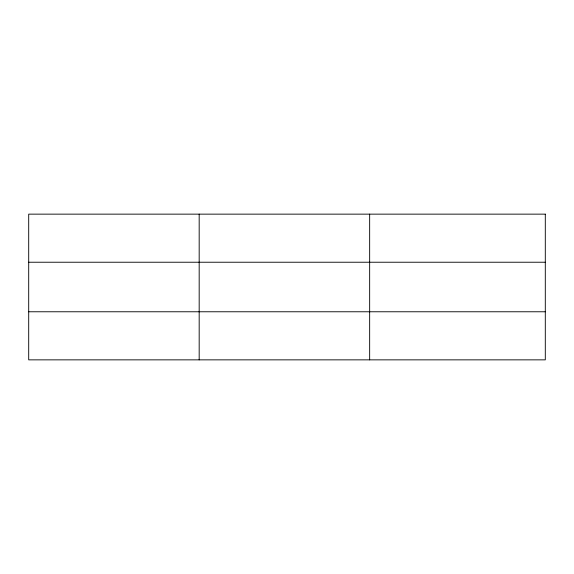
<?xml version="1.0" encoding="UTF-8"?>
<svg xmlns="http://www.w3.org/2000/svg" width="574" height="574" viewBox="0 0 574 574"><rect width="100%" height="100%" fill="white"/><g stroke="black" fill="none" stroke-linecap="round" stroke-linejoin="round"><path stroke-width="0.86" d="M199.178 214.145L199.178 359.855M369.656 214.145L369.656 359.855M28.7 262.232L545.3 262.232M28.7 311.768L545.3 311.768M545.3 214.145L545.3 359.855L28.7 359.855L28.7 214.145L545.3 214.145"/></g></svg>
